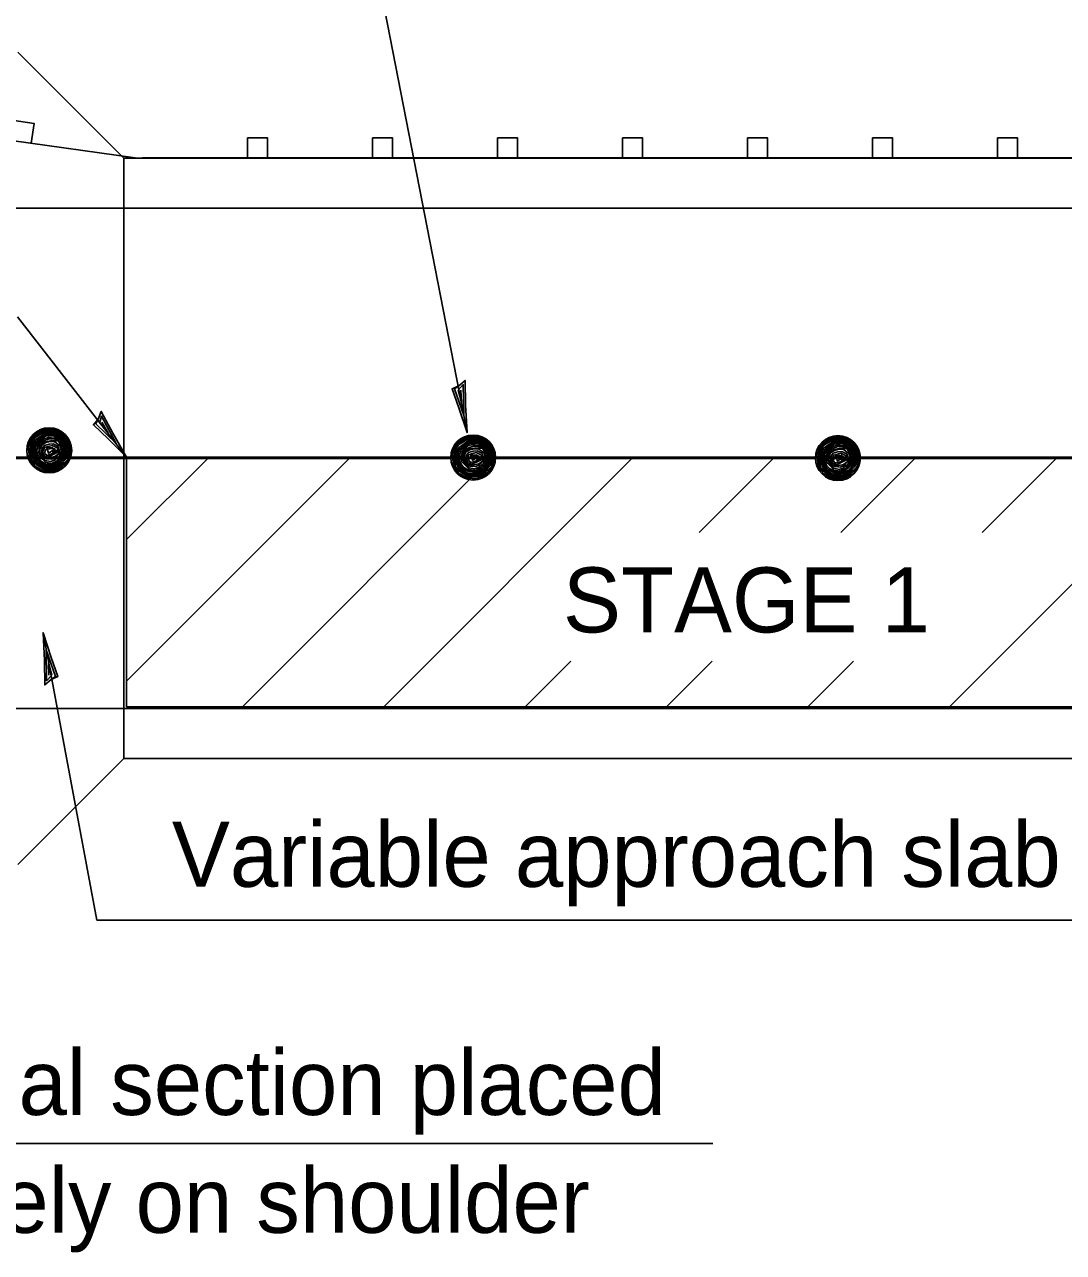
# Model space of a CAD drawing. Extents: x 52832 to 54215, y 64481 to 66497.
# Drawn here: x 53138.55 to 53174.04, y 66281.57 to 66323.48 of the extents above; entities that cross this region are included whole.
import ezdxf

# ---------------------------------------------------------------- set-up
doc = ezdxf.new("R2010")
doc.units = 0
for name, color, linetype in [('Alignment_EX_20 Baseline', 7, 'Continuous'), ('Design_EX_Roadway Dimensions', 7, 'Continuous'), ('Design_PR_EOP', 7, 'Continuous'), ('Stage_Construction Traffic Control', 7, 'Continuous'), ('Topo_Bridge Structures', 7, 'Continuous'), ('Topo_Guardrail', 7, 'Continuous')]:
    doc.layers.add(name, color=color, linetype=linetype)

msp = doc.modelspace()

# ---------------------------------------------------------------- linework, layer by layer
at = {"layer": 'Alignment_EX_20 Baseline'}
msp.add_line((53115.987, 66308.675), (53427.33, 66308.675), dxfattribs=at)
at = {"layer": 'Design_EX_Roadway Dimensions'}
for p, q in [((53145.576, 66351.12), (53153.668, 66309.552)), ((53138.308, 66313.509), (53142.039, 66308.717)), ((53141.027, 66292.907), (53139.186, 66302.724)), ((53141.027, 66292.907), (53189.491, 66292.907)), ((53125.972, 66285.283), (53162.064, 66285.283))]:
    msp.add_line(p, q, dxfattribs=at)
for points in [[(53153.383, 66311.145), (53153.157, 66311.045), (53153.388, 66310.394), (53153.668, 66309.552), (53153.616, 66310.498), (53153.6, 66311.333), (53153.383, 66311.145), (53153.24, 66311.043), (53153.557, 66310.132), (53153.537, 66311.192), (53153.365, 66311), (53153.476, 66310.576), (53153.458, 66311.002)], [(53141.063, 66310.007), (53140.907, 66309.817), (53141.409, 66309.341), (53142.039, 66308.717), (53141.563, 66309.537), (53141.172, 66310.275), (53141.063, 66310.007), (53140.982, 66309.853), (53141.677, 66309.184), (53141.18, 66310.119), (53141.113, 66309.872), (53141.405, 66309.544), (53141.195, 66309.915)], [(53139.461, 66301.13), (53139.689, 66301.227), (53139.46, 66301.88), (53139.186, 66302.724), (53139.232, 66301.776), (53139.242, 66300.941), (53139.461, 66301.13), (53139.605, 66301.23), (53139.295, 66302.142), (53139.306, 66301.084), (53139.479, 66301.273), (53139.372, 66301.698), (53139.386, 66301.273)]]:
    msp.add_lwpolyline(points, dxfattribs=at)
at = {"layer": 'Design_PR_EOP'}
for p, q in [((52931.039, 66317.213), (53427.33, 66317.213)), ((52931.039, 66300.136), (53427.33, 66300.136))]:
    msp.add_line(p, q, dxfattribs=at)
at = {"layer": 'Stage_Construction Traffic Control'}
for p, q in [((53142.039, 66308.717), (53136.914, 66308.717)), ((53142.039, 66308.717), (53189.738, 66308.717)), ((53142.039, 66300.195), (53142.039, 66308.717)), ((53142.039, 66308.717), (53189.738, 66308.717)), ((53189.738, 66300.195), (53142.039, 66300.195))]:
    msp.add_line(p, q, dxfattribs=at)
for points in [[(53140.045, 66308.564), (53139.856, 66308.367), (53139.533, 66308.224), (53139.193, 66308.24), (53138.917, 66308.407), (53138.73, 66308.62), (53138.677, 66309.064), (53138.837, 66309.44), (53139.206, 66309.663), (53139.569, 66309.667), (53139.888, 66309.508), (53140.084, 66309.243), (53140.128, 66308.979), (53140.069, 66308.635), (53139.844, 66308.42), (53139.542, 66308.276), (53139.222, 66308.284), (53139.013, 66308.416), (53138.766, 66308.611), (53138.73, 66308.9), (53138.741, 66309.183), (53138.86, 66309.41), (53139.217, 66309.627), (53139.565, 66309.631), (53139.88, 66309.484), (53140.06, 66309.231), (53140.092, 66308.979), (53140.037, 66308.647), (53139.822, 66308.443), (53139.542, 66308.324), (53139.222, 66308.324), (53138.977, 66308.474), (53138.788, 66308.631), (53138.779, 66308.908), (53138.762, 66309.151), (53138.898, 66309.38), (53139.232, 66309.584), (53139.565, 66309.584), (53139.865, 66309.451), (53140.026, 66309.207), (53140.069, 66308.979), (53139.973, 66308.659), (53139.805, 66308.48), (53139.517, 66308.348), (53139.217, 66308.367), (53138.989, 66308.503), (53138.858, 66308.656), (53138.822, 66308.872), (53138.802, 66309.134), (53138.93, 66309.304), (53139.242, 66309.523), (53139.565, 66309.523), (53139.852, 66309.404), (53139.99, 66309.164), (53140.045, 66308.967), (53139.924, 66308.692), (53139.782, 66308.516), (53139.497, 66308.392), (53139.222, 66308.403), (53139.019, 66308.536), (53138.898, 66308.683), (53138.86, 66308.908), (53138.851, 66309.122), (53138.97, 66309.268), (53139.253, 66309.476), (53139.557, 66309.484), (53139.829, 66309.367), (53139.965, 66309.148), (53139.973, 66308.947), (53139.893, 66308.704), (53139.786, 66308.552), (53139.482, 66308.431), (53139.253, 66308.456), (53139.049, 66308.571), (53138.945, 66308.704), (53138.894, 66308.924), (53138.898, 66309.115), (53139.006, 66309.243), (53139.278, 66309.44), (53139.565, 66309.435), (53139.822, 66309.319), (53139.929, 66309.14), (53139.924, 66308.924), (53139.841, 66308.732), (53139.745, 66308.6), (53139.482, 66308.467), (53139.265, 66308.488), (53139.1, 66308.595), (53139.002, 66308.707), (53138.934, 66308.828), (53138.921, 66308.918), (53138.934, 66309.079), (53139.049, 66309.219), (53139.217, 66309.344), (53139.365, 66309.391), (53139.582, 66309.367), (53139.773, 66309.304), (53139.901, 66309.104), (53139.88, 66308.93), (53139.793, 66308.74), (53139.661, 66308.595)], [(53139.661, 66308.595), (53139.469, 66308.503), (53139.27, 66308.539), (53139.1, 66308.704), (53139.006, 66308.799), (53138.97, 66308.93), (53139.006, 66309.064), (53139.073, 66309.183), (53139.21, 66309.272), (53139.39, 66309.338), (53139.533, 66309.338), (53139.676, 66309.304), (53139.761, 66309.195), (53139.87, 66308.944), (53139.733, 66308.74), (53139.578, 66308.607), (53139.436, 66308.564), (53139.253, 66308.6), (53139.134, 66308.743), (53139.064, 66308.887), (53139.085, 66309.008), (53139.149, 66309.134), (53139.278, 66309.212), (53139.433, 66309.247), (53139.569, 66309.247), (53139.773, 66309.104), (53139.822, 66308.944), (53139.714, 66308.804), (53139.612, 66308.692), (53139.485, 66308.643), (53139.289, 66308.656), (53139.161, 66308.714), (53139.077, 66308.799), (53139.041, 66308.882), (53139.062, 66309.086), (53139.125, 66309.164), (53139.265, 66309.243), (53139.436, 66309.272), (53139.593, 66309.272), (53139.714, 66309.272), (53139.808, 66309.207), (53139.87, 66309.091), (53139.745, 66308.955), (53139.709, 66308.824), (53139.589, 66308.732), (53139.378, 66308.683), (53139.21, 66308.707), (53139.138, 66308.811), (53139.134, 66308.911), (53139.161, 66309.028), (53139.232, 66309.115), (53139.39, 66309.164), (53139.529, 66309.17), (53139.709, 66309.079), (53139.721, 66308.996), (53139.686, 66308.882), (53139.505, 66308.792), (53139.353, 66308.714), (53139.222, 66308.763), (53139.181, 66308.86), (53139.193, 66308.955), (53139.253, 66309.051), (53139.497, 66309.115), (53139.676, 66309.028), (53139.661, 66308.924), (53139.505, 66308.836), (53139.325, 66308.775), (53139.232, 66308.847), (53139.265, 66308.96), (53139.462, 66309.015), (53139.593, 66308.996), (53139.374, 66308.847), (53139.353, 66308.93), (53139.313, 66309.028), (53139.51, 66309.043), (53139.625, 66308.944), (53139.493, 66308.882)], [(53154.527, 66308.319), (53154.338, 66308.123), (53154.015, 66307.979), (53153.674, 66307.994), (53153.398, 66308.163), (53153.211, 66308.374), (53153.158, 66308.819), (53153.319, 66309.194), (53153.686, 66309.419), (53154.051, 66309.422), (53154.37, 66309.261), (53154.566, 66308.998), (53154.61, 66308.735), (53154.549, 66308.391), (53154.326, 66308.174), (53154.022, 66308.031), (53153.703, 66308.04), (53153.495, 66308.17), (53153.247, 66308.367), (53153.211, 66308.654), (53153.223, 66308.937), (53153.342, 66309.166), (53153.699, 66309.381), (53154.047, 66309.387), (53154.362, 66309.238), (53154.542, 66308.986), (53154.574, 66308.735), (53154.519, 66308.402), (53154.302, 66308.198), (53154.022, 66308.079), (53153.703, 66308.079), (53153.459, 66308.231), (53153.27, 66308.387), (53153.259, 66308.663), (53153.243, 66308.907), (53153.378, 66309.134), (53153.714, 66309.338), (53154.047, 66309.338), (53154.345, 66309.207), (53154.506, 66308.962), (53154.549, 66308.735), (53154.455, 66308.414), (53154.287, 66308.234), (53153.999, 66308.102), (53153.699, 66308.123), (53153.471, 66308.259), (53153.34, 66308.41), (53153.304, 66308.627), (53153.283, 66308.892), (53153.41, 66309.059), (53153.724, 66309.279), (53154.047, 66309.279), (53154.336, 66309.158), (53154.47, 66308.918), (53154.527, 66308.722), (53154.406, 66308.448), (53154.262, 66308.27), (53153.979, 66308.147), (53153.703, 66308.159), (53153.499, 66308.29), (53153.378, 66308.438), (53153.342, 66308.663), (53153.331, 66308.879), (53153.451, 66309.022), (53153.734, 66309.23), (53154.039, 66309.238), (53154.311, 66309.122), (53154.447, 66308.901), (53154.455, 66308.703), (53154.375, 66308.459), (53154.266, 66308.306), (53153.964, 66308.187), (53153.734, 66308.21), (53153.53, 66308.327), (53153.427, 66308.459), (53153.374, 66308.678), (53153.378, 66308.871), (53153.487, 66308.998), (53153.76, 66309.194), (53154.047, 66309.19), (53154.302, 66309.075), (53154.411, 66308.894), (53154.406, 66308.678), (53154.323, 66308.487), (53154.226, 66308.355), (53153.964, 66308.223), (53153.747, 66308.244), (53153.582, 66308.351), (53153.483, 66308.463), (53153.415, 66308.582), (53153.403, 66308.675), (53153.415, 66308.835), (53153.53, 66308.973), (53153.699, 66309.098), (53153.847, 66309.147), (53154.062, 66309.122), (53154.255, 66309.059), (53154.381, 66308.858), (53154.362, 66308.688), (53154.275, 66308.493), (53154.141, 66308.351)], [(53166.985, 66308.299), (53166.796, 66308.102), (53166.473, 66307.959), (53166.133, 66307.976), (53165.857, 66308.144), (53165.67, 66308.355), (53165.617, 66308.799), (53165.777, 66309.173), (53166.146, 66309.398), (53166.509, 66309.404), (53166.83, 66309.243), (53167.025, 66308.979), (53167.07, 66308.714), (53167.009, 66308.371), (53166.785, 66308.156), (53166.482, 66308.012), (53166.161, 66308.019), (53165.954, 66308.151), (53165.706, 66308.348), (53165.67, 66308.635), (53165.682, 66308.918), (53165.802, 66309.147), (53166.158, 66309.362), (53166.505, 66309.367), (53166.821, 66309.219), (53167, 66308.967), (53167.034, 66308.714), (53166.977, 66308.384), (53166.76, 66308.18), (53166.482, 66308.059), (53166.161, 66308.059), (53165.918, 66308.212), (53165.731, 66308.367), (53165.717, 66308.643), (53165.702, 66308.886), (53165.838, 66309.115), (53166.174, 66309.319), (53166.505, 66309.319), (53166.805, 66309.187), (53166.964, 66308.943), (53167.009, 66308.714), (53166.913, 66308.396), (53166.745, 66308.216), (53166.458, 66308.083), (53166.158, 66308.102), (53165.929, 66308.24), (53165.798, 66308.391), (53165.762, 66308.607), (53165.741, 66308.871), (53165.87, 66309.039), (53166.182, 66309.258), (53166.505, 66309.258), (53166.794, 66309.139), (53166.93, 66308.899), (53166.985, 66308.703), (53166.866, 66308.427), (53166.722, 66308.251), (53166.437, 66308.129), (53166.161, 66308.138), (53165.957, 66308.27), (53165.838, 66308.42), (53165.802, 66308.643), (53165.789, 66308.858), (53165.91, 66309.003), (53166.194, 66309.212), (53166.497, 66309.219), (53166.77, 66309.102), (53166.905, 66308.882), (53166.913, 66308.683), (53166.833, 66308.439), (53166.726, 66308.287), (53166.422, 66308.167), (53166.194, 66308.192), (53165.989, 66308.306), (53165.886, 66308.439), (53165.834, 66308.659), (53165.838, 66308.85), (53165.945, 66308.979), (53166.218, 66309.173), (53166.505, 66309.17), (53166.76, 66309.054), (53166.869, 66308.875), (53166.866, 66308.659), (53166.781, 66308.467), (53166.685, 66308.335), (53166.422, 66308.202), (53166.205, 66308.223), (53166.042, 66308.333), (53165.942, 66308.442), (53165.874, 66308.564), (53165.861, 66308.656), (53165.874, 66308.814), (53165.989, 66308.954), (53166.158, 66309.079), (53166.305, 66309.127), (53166.522, 66309.102), (53166.713, 66309.039), (53166.841, 66308.839), (53166.821, 66308.667), (53166.734, 66308.474), (53166.601, 66308.333)], [(53154.141, 66308.351), (53153.951, 66308.259), (53153.75, 66308.295), (53153.582, 66308.459), (53153.487, 66308.554), (53153.451, 66308.688), (53153.487, 66308.819), (53153.553, 66308.937), (53153.691, 66309.026), (53153.871, 66309.096), (53154.015, 66309.096), (53154.158, 66309.059), (53154.243, 66308.95), (53154.351, 66308.699), (53154.215, 66308.493), (53154.058, 66308.363), (53153.918, 66308.319), (53153.734, 66308.355), (53153.614, 66308.499), (53153.546, 66308.643), (53153.566, 66308.763), (53153.631, 66308.892), (53153.76, 66308.967), (53153.915, 66309.003), (53154.051, 66309.003), (53154.255, 66308.858), (53154.302, 66308.699), (53154.194, 66308.559), (53154.094, 66308.448), (53153.967, 66308.399), (53153.77, 66308.41), (53153.643, 66308.471), (53153.559, 66308.554), (53153.523, 66308.639), (53153.544, 66308.843), (53153.607, 66308.918), (53153.747, 66308.998), (53153.918, 66309.026), (53154.074, 66309.026), (53154.194, 66309.026), (53154.29, 66308.962), (53154.351, 66308.847), (53154.226, 66308.711), (53154.19, 66308.579), (53154.071, 66308.487), (53153.858, 66308.438), (53153.691, 66308.463), (53153.618, 66308.567), (53153.614, 66308.667), (53153.643, 66308.782), (53153.714, 66308.871), (53153.871, 66308.918), (53154.01, 66308.926), (53154.19, 66308.835), (53154.203, 66308.75), (53154.168, 66308.639), (53153.986, 66308.546), (53153.835, 66308.471), (53153.703, 66308.518), (53153.663, 66308.616), (53153.674, 66308.711), (53153.734, 66308.807), (53153.979, 66308.871), (53154.158, 66308.782), (53154.141, 66308.678), (53153.986, 66308.591), (53153.806, 66308.531), (53153.714, 66308.603), (53153.747, 66308.714), (53153.943, 66308.771), (53154.074, 66308.75), (53153.854, 66308.603), (53153.835, 66308.688), (53153.795, 66308.782), (53153.99, 66308.799), (53154.107, 66308.699), (53153.974, 66308.639)], [(53166.601, 66308.333), (53166.409, 66308.24), (53166.21, 66308.276), (53166.042, 66308.439), (53165.945, 66308.536), (53165.91, 66308.667), (53165.945, 66308.799), (53166.014, 66308.918), (53166.149, 66309.008), (53166.329, 66309.075), (53166.473, 66309.075), (53166.617, 66309.039), (53166.702, 66308.93), (53166.809, 66308.678), (53166.673, 66308.474), (53166.518, 66308.342), (53166.377, 66308.299), (53166.194, 66308.335), (53166.074, 66308.48), (53166.006, 66308.624), (53166.026, 66308.743), (53166.09, 66308.871), (53166.218, 66308.947), (53166.373, 66308.983), (53166.509, 66308.983), (53166.713, 66308.839), (53166.76, 66308.678), (53166.654, 66308.539), (53166.552, 66308.427), (53166.425, 66308.378), (53166.23, 66308.391), (53166.101, 66308.452), (53166.017, 66308.536), (53165.981, 66308.62), (53166.002, 66308.822), (53166.065, 66308.899), (53166.205, 66308.979), (53166.377, 66309.008), (53166.533, 66309.008), (53166.654, 66309.008), (53166.749, 66308.943), (53166.809, 66308.828), (53166.685, 66308.692), (53166.649, 66308.559), (53166.53, 66308.467), (53166.318, 66308.42), (53166.149, 66308.442), (53166.078, 66308.546), (53166.074, 66308.646), (53166.101, 66308.763), (53166.174, 66308.85), (53166.329, 66308.899), (53166.469, 66308.907), (53166.649, 66308.814), (53166.662, 66308.731), (53166.626, 66308.62), (53166.445, 66308.528), (53166.294, 66308.452), (53166.161, 66308.5), (53166.122, 66308.595), (53166.133, 66308.692), (53166.194, 66308.786), (53166.437, 66308.85), (53166.617, 66308.763), (53166.601, 66308.659), (53166.445, 66308.571), (53166.265, 66308.51), (53166.174, 66308.584), (53166.205, 66308.695), (53166.401, 66308.75), (53166.533, 66308.731), (53166.314, 66308.584), (53166.294, 66308.667), (53166.254, 66308.763), (53166.45, 66308.779), (53166.566, 66308.678), (53166.434, 66308.62)], [(53142.039, 66301.07), (53149.684, 66308.717)], [(53142.039, 66305.901), (53144.855, 66308.717)], [(53145.992, 66300.195), (53154.515, 66308.717)], [(53150.822, 66300.195), (53159.344, 66308.717)], [(53161.597, 66306.141), (53164.173, 66308.717)], [(53166.429, 66306.141), (53169.004, 66308.717)], [(53170.143, 66300.195), (53178.662, 66308.717)], [(53171.258, 66306.141), (53173.833, 66308.717)], [(53155.652, 66300.195), (53157.207, 66301.75)], [(53160.481, 66300.195), (53162.037, 66301.75)], [(53165.313, 66300.195), (53166.869, 66301.75)]]:
    msp.add_lwpolyline(points, dxfattribs=at)
for centre in [(53139.394, 66308.948), (53153.876, 66308.703), (53166.335, 66308.684)]:
    msp.add_circle(centre, 0.768, dxfattribs=at)
at = {"layer": 'Topo_Bridge Structures'}
for p, q in [((53141.94, 66318.92), (53138.318, 66322.543)), ((53141.94, 66298.429), (53141.94, 66318.92)), ((53141.94, 66318.92), (53189.753, 66318.92)), ((53141.94, 66298.429), (53138.318, 66294.806)), ((53141.94, 66298.429), (53189.753, 66298.429))]:
    msp.add_line(p, q, dxfattribs=at)
at = {"layer": 'Topo_Guardrail'}
for points in [[(53142.333, 66318.93), (53138.106, 66319.529), (53138.203, 66320.205), (53138.88, 66320.109), (53138.783, 66319.432)], [(53142.585, 66318.93), (53146.855, 66318.93), (53146.855, 66319.613), (53146.173, 66319.613), (53146.173, 66318.93)], [(53146.855, 66318.93), (53151.125, 66318.93), (53151.125, 66319.613), (53150.442, 66319.613), (53150.442, 66318.93)], [(53151.125, 66318.93), (53155.394, 66318.93), (53155.394, 66319.613), (53154.71, 66319.613), (53154.71, 66318.93)], [(53155.394, 66318.93), (53159.663, 66318.93), (53159.663, 66319.613), (53158.979, 66319.613), (53158.979, 66318.93)], [(53159.663, 66318.93), (53163.932, 66318.93), (53163.932, 66319.613), (53163.248, 66319.613), (53163.248, 66318.93)], [(53163.932, 66318.93), (53168.2, 66318.93), (53168.2, 66319.613), (53167.518, 66319.613), (53167.518, 66318.93)], [(53168.2, 66318.93), (53172.47, 66318.93), (53172.47, 66319.613), (53171.787, 66319.613), (53171.787, 66318.93)], [(53172.47, 66318.93), (53176.739, 66318.93), (53176.739, 66319.613), (53176.055, 66319.613), (53176.055, 66318.93)]]:
    msp.add_lwpolyline(points, dxfattribs=at)

# ---------------------------------------------------------------- texts
at = {"layer": 'Design_EX_Roadway Dimensions'}
for s, p in [('Variable approach slab', (53143.586, 66294.049)), ('Terminal section placed', (53129.112, 66286.262)), ('entirely on shoulder', (53131.952, 66282.239))]:
    msp.add_text(s, height=2.21968, dxfattribs=at).set_placement(p)
at = {"layer": 'Stage_Construction Traffic Control'}
msp.add_text('STAGE 1', height=2.2197, dxfattribs=at).set_placement((53156.944, 66302.732))

doc.saveas('drawing.dxf')
